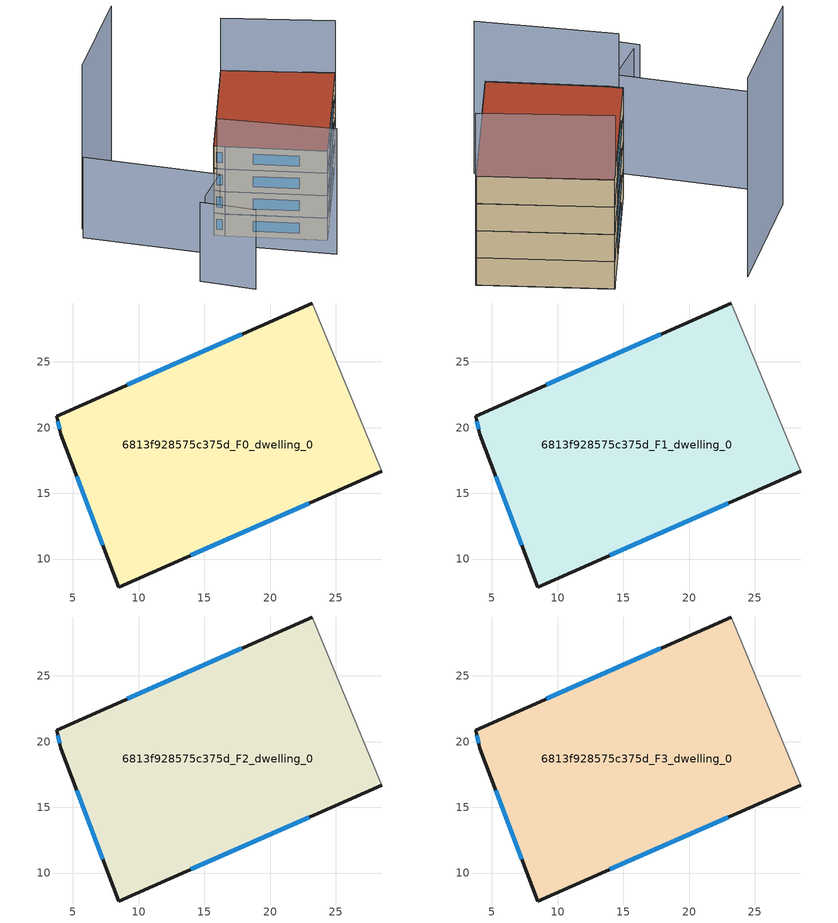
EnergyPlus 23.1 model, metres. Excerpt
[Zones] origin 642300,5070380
6813f928575c375d_F0_dwelling_0
 floor ground (EU_floor_Construction): 28.49,16.67 23.19,29.48 3.78,20.88 4.08,19.48 8.48,7.87 z0
 wall outside (EU_wall_Construction): 28.49,16.67 8.48,7.87 4.08,19.48 3.78,20.88 23.19,29.48 z0:3
 wall adiabatic (EU_wall_Construction): 23.19,29.48 28.49,16.67 z0:3
 window (EU_Window_Construction): 4,19.87 3.86,20.5 / 9.12,23.25 17.85,27.12 / 22.99,14.25 13.99,10.29 / 7.27,11.07 5.29,16.29 z0.83:2.17
6813f928575c375d_F1_dwelling_0
 floor to 6813f928575c375d_F0_dwelling_0 (EU_floor_Construction): 28.49,16.67 23.19,29.48 3.78,20.88 4.08,19.48 8.48,7.87 z3
 wall outside (EU_wall_Construction): 28.49,16.67 8.48,7.87 4.08,19.48 3.78,20.88 23.19,29.48 z3:6
 wall adiabatic (EU_wall_Construction): 23.19,29.48 28.49,16.67 z3:6
 window (EU_Window_Construction): 4,19.87 3.86,20.5 / 9.12,23.25 17.85,27.12 / 22.99,14.25 13.99,10.29 / 7.27,11.07 5.29,16.29 z3.83:5.17
6813f928575c375d_F2_dwelling_0
 floor to 6813f928575c375d_F1_dwelling_0 (EU_floor_Construction): 28.49,16.67 23.19,29.48 3.78,20.88 4.08,19.48 8.48,7.87 z6
 wall outside (EU_wall_Construction): 28.49,16.67 8.48,7.87 4.08,19.48 3.78,20.88 23.19,29.48 z6:9
 wall adiabatic (EU_wall_Construction): 23.19,29.48 28.49,16.67 z6:9
 window (EU_Window_Construction): 4,19.87 3.86,20.5 / 9.12,23.25 17.85,27.12 / 22.99,14.25 13.99,10.29 / 7.27,11.07 5.29,16.29 z6.83:8.17
6813f928575c375d_F3_dwelling_0
 floor to 6813f928575c375d_F2_dwelling_0 (EU_floor_Construction): 28.49,16.67 23.19,29.48 3.78,20.88 4.08,19.48 8.48,7.87 z9
 wall outside (EU_wall_Construction): 28.49,16.67 8.48,7.87 4.08,19.48 3.78,20.88 23.19,29.48 z9:12
 wall adiabatic (EU_wall_Construction): 23.19,29.48 28.49,16.67 z9:12
 window (EU_Window_Construction): 4,19.87 3.86,20.5 / 9.12,23.25 17.85,27.12 / 22.99,14.25 13.99,10.29 / 7.27,11.07 5.29,16.29 z9.83:11.17
 roof outside (EU_roof_Construction): 23.19,29.48 28.49,16.67 8.48,7.87 4.08,19.48 3.78,20.88 z12
shading: 1.77,19.39 5.53,5.21 z0:16.8; -8.43,16.68 -7.45,9.69 z0:10.6; -3.82,34.7 -0.83,17.8 / -0.83,17.8 -7.03,16.7 z0:10.8; 28.5,16.67 22.99,29.39 z0:19; 14.79,40.09 -1.62,35.89 z0:21.9
[Building]
EU S2 Campaign: North Axis=0; Terrain=City; Solar Distribution=FullExterior
[Site:Location]
Lyon-Bron: Latitude=45.75; Longitude=5; Time Zone=1; Elevation=198
[SizingPeriod:WeatherFileDays]
AnnualSizingPeriod: Begin Month=1; Begin Day of Month=1; End Month=12; End Day of Month=31; Day of Week for Start Day=Monday; Use Weather File Daylight Saving Period=No; Use Weather File Rain and Snow Indicators=No
[MATERIAL]
EU_InternalMass_Material: Roughness=MediumRough; Thickness=0.1; Conductivity=1; Density=1800; Specific Heat=900; Thermal Absorptance=0.9; Solar Absorptance=0.7; Visible Absorptance=0.7
[MATERIAL:NOMASS] Roughness=MediumRough; Thermal Absorptance=0.9; Solar Absorptance=0.7; Visible Absorptance=0.7
Name | Thermal Resistance
EU_wall_NoMass | 0.87146
EU_roof_NoMass | 0.842276
EU_floor_NoMass | 0.496999
[WINDOWMATERIAL:SIMPLEGLAZINGSYSTEM]
EU_Window_SimpleGlazing: UFactor=2.2525; Solar Heat Gain Coefficient=0.76; Visible Transmittance=0.76
[CONSTRUCTION]
EU_wall_Construction: EU_wall_NoMass
EU_roof_Construction: EU_roof_NoMass
EU_floor_Construction: EU_floor_NoMass
EU_InternalMass_Construction: EU_InternalMass_Material
EU_Window_Construction: EU_Window_SimpleGlazing
[ZONE] Type=1; Multiplier=1; Ceiling Height=autocalculate; Volume=898.18; Floor Area=autocalculate; Part of Total Floor Area=Yes
6813f928575c375d_F0_dwelling_0; 6813f928575c375d_F1_dwelling_0; 6813f928575c375d_F2_dwelling_0; 6813f928575c375d_F3_dwelling_0
[INTERNALMASS] Construction=EU_InternalMass_Construction; Surface Area=299.393
Name | Zone or ZoneList
6813f928575c375d_F0_dwelling_0_EU_InternalMass | 6813f928575c375d_F0_dwelling_0
6813f928575c375d_F1_dwelling_0_EU_InternalMass | 6813f928575c375d_F1_dwelling_0
6813f928575c375d_F2_dwelling_0_EU_InternalMass | 6813f928575c375d_F2_dwelling_0
6813f928575c375d_F3_dwelling_0_EU_InternalMass | 6813f928575c375d_F3_dwelling_0
[OTHEREQUIPMENT] Fuel Type=Electricity; Design Level Calculation Method=Watts/Area; Power per Zone Floor Area=1; Fraction Latent=0; Fraction Radiant=0; Fraction Lost=0; Carbon Dioxide Generation Rate=0; EndUse Subcategory=EU_Step8_InternalGains
Name | Zone or ZoneList or Space or SpaceList | Schedule
EU_Step8_InternalGain_6813f928575c375d_F0_dwelling_0_f000 | 6813f928575c375d_F0_dwelling_0 | EU_Step8_GainSchedule_6813f928575c375d_F0_dwelling_0_f000
EU_Step8_InternalGain_6813f928575c375d_F1_dwelling_0_f000 | 6813f928575c375d_F1_dwelling_0 | EU_Step8_GainSchedule_6813f928575c375d_F1_dwelling_0_f000
EU_Step8_InternalGain_6813f928575c375d_F2_dwelling_0_f000 | 6813f928575c375d_F2_dwelling_0 | EU_Step8_GainSchedule_6813f928575c375d_F2_dwelling_0_f000
EU_Step8_InternalGain_6813f928575c375d_F3_dwelling_0_f000 | 6813f928575c375d_F3_dwelling_0 | EU_Step8_GainSchedule_6813f928575c375d_F3_dwelling_0_f000
[ZONEVENTILATION:DESIGNFLOWRATE] Schedule=EU_AlwaysOn; Design Flow Rate Calculation Method=AirChanges/Hour; Air Changes per Hour=0.425; Ventilation Type=Natural; Fan Pressure Rise=0; Fan Total Efficiency=1; Constant Term Coefficient=1; Temperature Term Coefficient=0; Velocity Term Coefficient=0; Velocity Squared Term Coefficient=0; Minimum Indoor Temperature=-100; Maximum Indoor Temperature=100; Delta Temperature=-100; Minimum Outdoor Temperature=-100; Maximum Outdoor Temperature=100; Maximum Wind Speed=40
Name | Zone or ZoneList or Space or SpaceList
EU_ConstantAir_6813f928575c375d_F0_dwelling_0 | 6813f928575c375d_F0_dwelling_0
EU_ConstantAir_6813f928575c375d_F1_dwelling_0 | 6813f928575c375d_F1_dwelling_0
EU_ConstantAir_6813f928575c375d_F2_dwelling_0 | 6813f928575c375d_F2_dwelling_0
EU_ConstantAir_6813f928575c375d_F3_dwelling_0 | 6813f928575c375d_F3_dwelling_0
[HVACTEMPLATE:THERMOSTAT] Constant Heating Setpoint=20; Constant Cooling Setpoint=50
EU_HeatOnly_6813f928575c375d_F0_dwelling_0; EU_HeatOnly_6813f928575c375d_F1_dwelling_0; EU_HeatOnly_6813f928575c375d_F2_dwelling_0; EU_HeatOnly_6813f928575c375d_F3_dwelling_0
[HVACTEMPLATE:ZONE:IDEALLOADSAIRSYSTEM] System Availability Schedule=EU_AlwaysOn; Maximum Heating Supply Air Temperature=50; Minimum Cooling Supply Air Temperature=13; Maximum Heating Supply Air Humidity Ratio=0.0156; Minimum Cooling Supply Air Humidity Ratio=0.0077; Heating Limit=NoLimit; Cooling Limit=NoLimit; Heating Availability Schedule=EU_AlwaysOn; Cooling Availability Schedule=EU_CoolingOff; Dehumidification Control Type=ConstantSensibleHeatRatio; Cooling Sensible Heat Ratio=0.7; Dehumidification Setpoint=60; Humidification Control Type=None; Humidification Setpoint=30; Outdoor Air Method=None; Outdoor Air Flow Rate per Person=0.00944; Outdoor Air Flow Rate per Zone Floor Area=0; Outdoor Air Flow Rate per Zone=0; Demand Controlled Ventilation Type=None; Outdoor Air Economizer Type=NoEconomizer; Heat Recovery Type=None; Sensible Heat Recovery Effectiveness=0.7; Latent Heat Recovery Effectiveness=0.65
Name | Template Thermostat
6813f928575c375d_F0_dwelling_0 | EU_HeatOnly_6813f928575c375d_F0_dwelling_0
6813f928575c375d_F1_dwelling_0 | EU_HeatOnly_6813f928575c375d_F1_dwelling_0
6813f928575c375d_F2_dwelling_0 | EU_HeatOnly_6813f928575c375d_F2_dwelling_0
6813f928575c375d_F3_dwelling_0 | EU_HeatOnly_6813f928575c375d_F3_dwelling_0
[SIZING:ZONE] Zone Cooling Design Supply Air Temperature Input Method=SupplyAirTemperature; Zone Cooling Design Supply Air Temperature=13; Zone Heating Design Supply Air Temperature Input Method=SupplyAirTemperature; Zone Heating Design Supply Air Temperature=50; Zone Cooling Design Supply Air Humidity Ratio=0.008; Zone Heating Design Supply Air Humidity Ratio=0.008; Cooling Design Air Flow Method=DesignDay; Cooling Design Air Flow Rate=0; Cooling Minimum Air Flow per Zone Floor Area=0.000762; Cooling Minimum Air Flow=0; Cooling Minimum Air Flow Fraction=0.2; Heating Design Air Flow Method=DesignDay; Heating Design Air Flow Rate=0; Heating Maximum Air Flow per Zone Floor Area=0.002032; Heating Maximum Air Flow=0.141576; Heating Maximum Air Flow Fraction=0.3; Account for Dedicated Outdoor Air System=No; Dedicated Outdoor Air System Control Strategy=NeutralSupplyAir; Dedicated Outdoor Air Low Setpoint Temperature for Design=autosize; Dedicated Outdoor Air High Setpoint Temperature for Design=autosize; Zone Load Sizing Method=Sensible Load Only No Latent Load; Zone Latent Cooling Design Supply Air Humidity Ratio Input Method=HumidityRatioDifference; Zone Cooling Design Supply Air Humidity Ratio Difference=0.005; Zone Latent Heating Design Supply Air Humidity Ratio Input Method=HumidityRatioDifference; Zone Humidification Design Supply Air Humidity Ratio Difference=0.005
6813f928575c375d_F0_dwelling_0; 6813f928575c375d_F1_dwelling_0; 6813f928575c375d_F2_dwelling_0; 6813f928575c375d_F3_dwelling_0
[SCHEDULE:CONSTANT]
Name | Hourly Value
EU_AlwaysOn | 1
EU_CoolingOff | 0
[SCHEDULE:FILE] Column Number=1; Rows to Skip at Top=0; Number of Hours of Data=8760; Column Separator=Comma; Interpolate to Timestep=No; Minutes per Item=60; Adjust Schedule for Daylight Savings=Yes
Name | File
EU_Step8_GainSchedule_6813f928575c375d_F0_dwelling_0_f000 | ../../schedules/6813f928575c375d/6813f928575c375d_F0_dwelling_0_f000_gain.csv
EU_Step8_GainSchedule_6813f928575c375d_F1_dwelling_0_f000 | ../../schedules/6813f928575c375d/6813f928575c375d_F1_dwelling_0_f000_gain.csv
EU_Step8_GainSchedule_6813f928575c375d_F2_dwelling_0_f000 | ../../schedules/6813f928575c375d/6813f928575c375d_F2_dwelling_0_f000_gain.csv
EU_Step8_GainSchedule_6813f928575c375d_F3_dwelling_0_f000 | ../../schedules/6813f928575c375d/6813f928575c375d_F3_dwelling_0_f000_gain.csv
